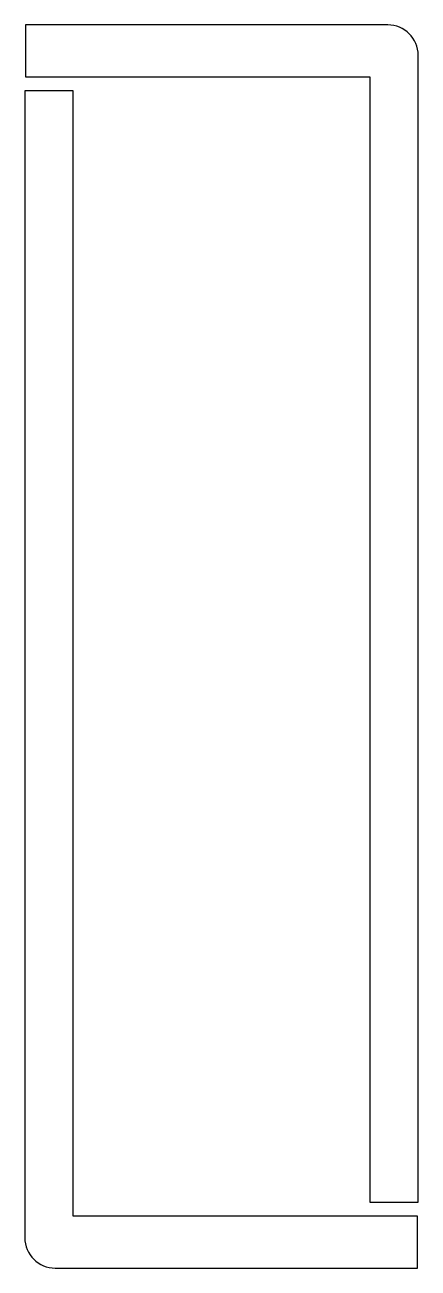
# Model space of a CAD drawing. Extents: x 0 to 785, y 0 to 774.
# Drawn here: x 720.3 to 785.1, y 569.3 to 774 of the extents above.
import ezdxf

# ---------------------------------------------------------------- set-up
doc = ezdxf.new("R2010")
doc.units = 0
doc.layers.add('Layer_1', color=7, linetype='CONTINUOUS')

msp = doc.modelspace()

# ---------------------------------------------------------------- linework, layer by layer
at = {"layer": 'Layer_1', "color": 7}
for p, q in [((720.416305, 773.989816), (720.416305, 765.434955)), ((780.115139, 773.989816), (720.416305, 773.989816)), ((785.116004, 580.182987), (785.11575, 768.989191)), ((720.416305, 765.434955), (777.134167, 765.434955)), ((777.134167, 765.434955), (777.134167, 580.182987)), ((728.262986, 763.152906), (720.281149, 763.152906)), ((720.281149, 763.152906), (720.281403, 574.34668)), ((728.262986, 577.90093), (728.262986, 763.152906)), ((777.134167, 580.182987), (785.116004, 580.182987)), ((784.980848, 577.90093), (728.262986, 577.90093)), ((784.980848, 569.346069), (784.980848, 577.90093)), ((725.282014, 569.346069), (784.980848, 569.346069))]:
    msp.add_line(p, q, dxfattribs=at)
for points in [[(785.11575, 768.989191), (785.11575, 771.759202), (782.88515, 773.989816), (780.115139, 773.989816)], [(720.281403, 574.34668), (720.281403, 571.576668), (722.512003, 569.346069), (725.282014, 569.346069)]]:
    msp.add_open_spline(points, degree=3, dxfattribs=at)

doc.saveas('drawing.dxf')
